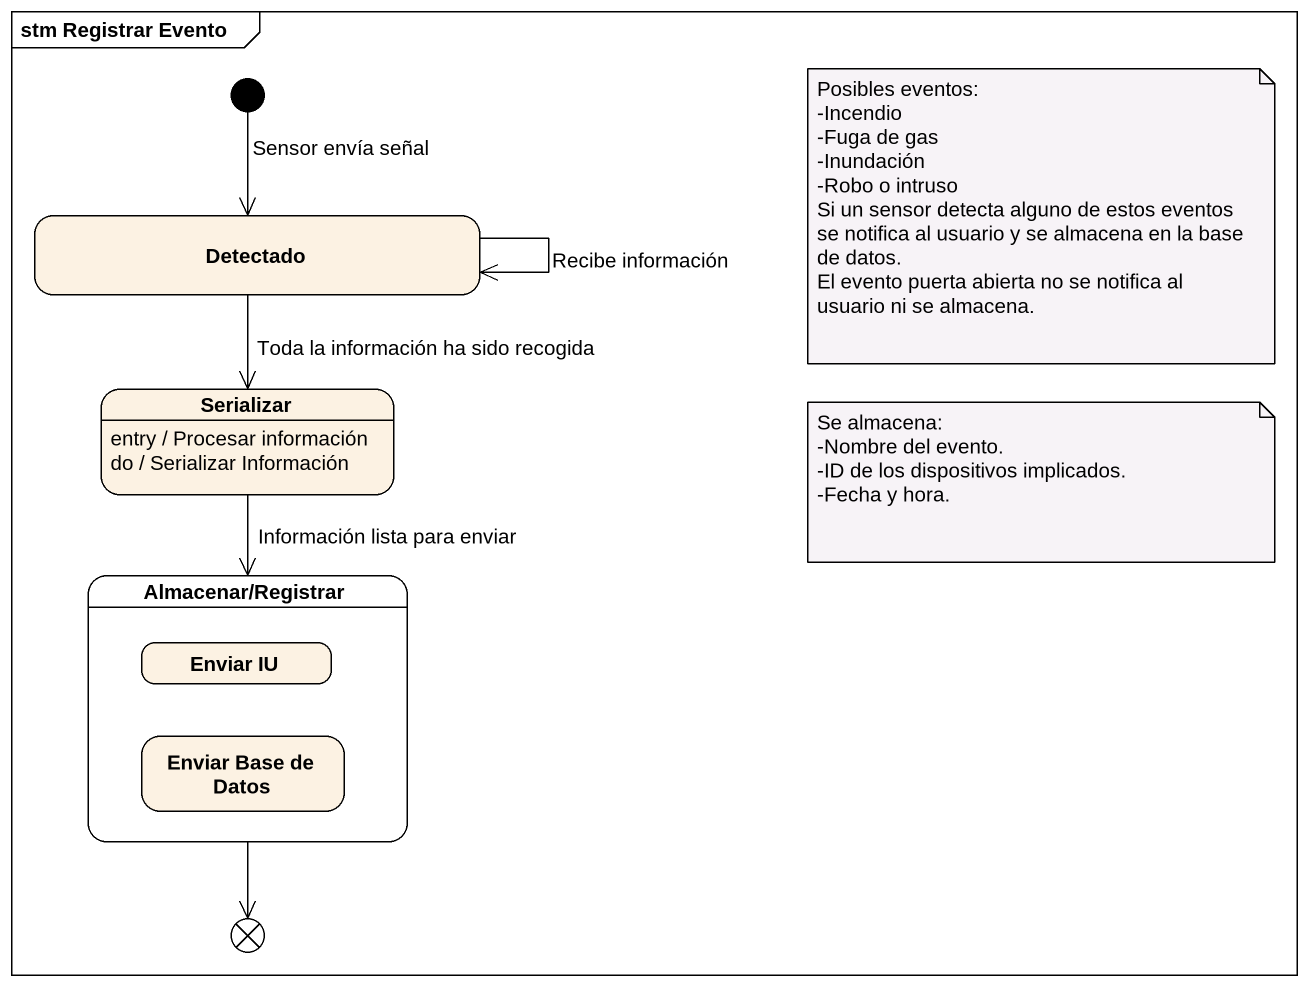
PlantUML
@startuml
mainframe stm Registrar Evento
hide empty description
state Detectado
state Serializar
Serializar : entry / Procesar información
Serializar : do / Serializar Información
state "Almacenar/Registrar" as Almacenar_Registrar {
  state "Enviar IU" as Enviar_IU
  state "Enviar Base de Datos" as Enviar_Base_de_Datos
}
state flowfinal1 <<end>>
[*] --> Detectado : Sensor envía señal
Detectado --> Detectado : Recibe información
Detectado --> Serializar : Toda la información ha sido recogida
Serializar --> Almacenar_Registrar : Información lista para enviar
Almacenar_Registrar --> flowfinal1
note as N1
  Posibles eventos:
  -Incendio
  -Fuga de gas
  -Inundación
  -Robo o intruso
  Si un sensor detecta alguno de estos eventos se notifica al usuario y se almacena en la base de datos.
  El evento puerta abierta no se notifica al usuario ni se almacena.
end note
note as N2
  Se almacena:
  -Nombre del evento.
  -ID de los dispositivos implicados.
  -Fecha y hora.
end note
@enduml
